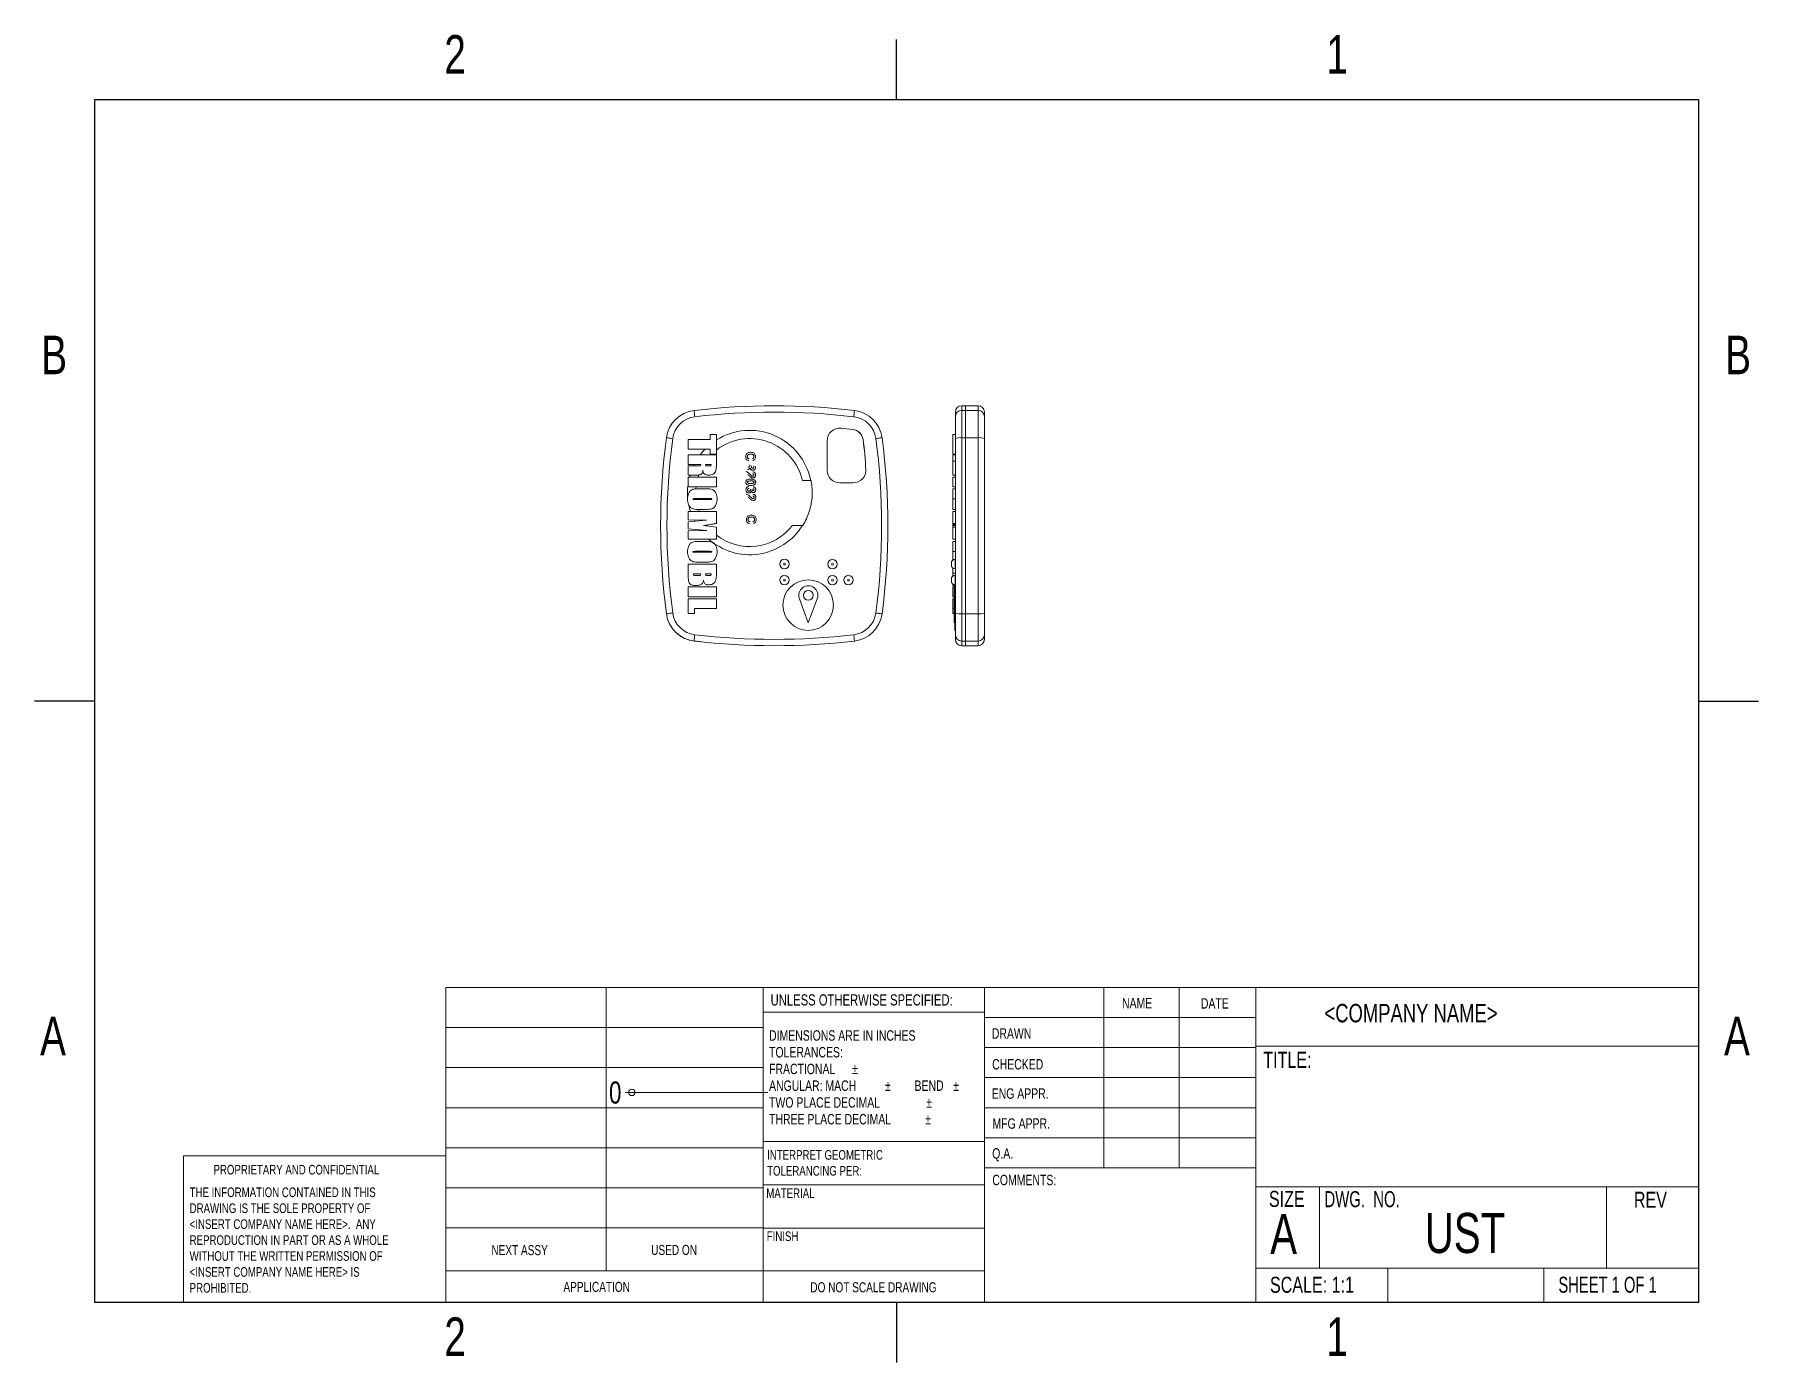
# Model space of a CAD drawing. Header units: millimetres. Extents: x 3 to 276, y 3 to 214.
import ezdxf

# ---------------------------------------------------------------- set-up
doc = ezdxf.new("R2010")
doc.units = ezdxf.units.MM
doc.styles.add('SLDTEXTSTYLE0', font='TXT', dxfattribs={"width": 0.75})
doc.styles.add('SLDTEXTSTYLE1', font='TXT', dxfattribs={"width": 0.694444})
doc.styles.add('SLDTEXTSTYLE2', font='TXT', dxfattribs={"width": 0.6875})
doc.dimstyles.new('SLDDIMSTYLE0', dxfattribs={"dimtxt": 3.5, "dimasz": 0.338667, "dimexe": 0, "dimexo": 0.0625, "dimgap": 0.875, "dimtad": 0, "dimtih": 1, "dimtoh": 1, "dimdec": 0, "dimrnd": 1e-09, "dimdsep": 46, "dimtxsty": 'SLDTEXTSTYLE0', "dimblk1": 'ORIGIN', "dimblk2": 'ORIGIN', "dimsah": 1, "dimcen": 0.09, "dimadec": 0, "dimazin": 2, "dimtfac": 1, "dimtdec": 0, "dimtofl": 0, "dimtmove": 0, "dimatfit": 3, "dimldrblk": 'ORIGIN', "dimfxl": 1, "dimfrac": 2, "dimtolj": 1, "dimtzin": 12, "dimarcsym": 0})

# ---------------------------------------------------------------- blocks, each defined once
blk = doc.blocks.new('SW_NOTE_0')
at = {"color": 0, "linetype": 'Continuous', "lineweight": 0, "char_height": 1.524, "attachment_point": 1, "style": 'SLDTEXTSTYLE0'}
for s, insert in [('INTERPRET GEOMETRIC', (0, 1.96)), ('TOLERANCING PER:', (0, -0.56))]:
    blk.add_mtext(s, dxfattribs=dict(at, insert=insert))
blk = doc.blocks.new('SW_NOTE_1')
at = {"color": 0, "linetype": 'Continuous', "lineweight": 0, "char_height": 1.651, "attachment_point": 1, "style": 'SLDTEXTSTYLE0'}
for s, insert in [('DIMENSIONS ARE IN INCHES', (0, 2.13)), ('TOLERANCES:', (0, -0.52)), ('FRACTIONAL', (0, -3.17)), ('%%p', (13.15, -3.17)), ('ANGULAR: MACH', (0, -5.82)), ('%%p', (18.37, -5.82)), ('BEND', (23.04, -5.82)), ('%%p', (29.16, -5.82)), ('TWO PLACE DECIMAL', (0, -8.48)), ('%%p', (24.88, -8.48)), ('THREE PLACE DECIMAL', (0, -11.13)), ('%%p', (24.73, -11.13))]:
    blk.add_mtext(s, dxfattribs=dict(at, insert=insert))
blk = doc.blocks.new('SW_NOTE_2')
at = {"color": 0, "linetype": 'Continuous', "lineweight": 0, "char_height": 1.524, "attachment_point": 1, "style": 'SLDTEXTSTYLE0'}
for s, insert in [('THE INFORMATION CONTAINED IN THIS', (0, 1.96)), ('DRAWING IS THE SOLE PROPERTY OF', (0, -0.56)), ('<INSERT COMPANY NAME HERE>.  ANY', (0, -3.08)), ('WITHOUT THE WRITTEN PERMISSION OF', (0, -8.13)), ('REPRODUCTION IN PART OR AS A WHOLE', (0, -5.61)), ('<INSERT COMPANY NAME HERE> IS', (0, -10.66)), ('PROHIBITED.', (0, -13.18))]:
    blk.add_mtext(s, dxfattribs=dict(at, insert=insert))
blk = doc.blocks.new('_ORIGIN')
at = {"color": 0, "linetype": 'ByBlock', "lineweight": -2}
blk.add_line((0, 0), (-1, 0), dxfattribs=at)
blk.add_circle((0, 0), 0.5, dxfattribs=at)
blk = doc.blocks.new('_D')
at = {"color": 7, "linetype": 'Continuous', "lineweight": 0}
blk.add_line((119.34, 45.96), (96.77, 45.96), dxfattribs=at)
at = {"color": 7, "linetype": 'Continuous', "lineweight": 0, "xscale": 1.016, "yscale": 1.016}
blk.add_blockref('_ORIGIN', (97.78, 45.96), dxfattribs=at)
at = {"color": 7, "linetype": 'Continuous', "lineweight": 0, "insert": (94.18, 47.69), "char_height": 3.5, "attachment_point": 1, "style": 'SLDTEXTSTYLE0'}
blk.add_mtext('0', dxfattribs=at)

msp = doc.modelspace()

# ---------------------------------------------------------------- linework, layer by layer
at = {"color": 7, "linetype": 'Continuous'}
for p, q in [((139.7, 203.2), (139.7, 212.72)), ((12.7, 203.2), (12.7, 12.7)), ((12.7, 203.2), (266.7, 203.2)), ((266.7, 203.2), (266.7, 12.7)), ((12.7, 107.95), (3.17, 107.95)), ((266.7, 107.95), (276.23, 107.95)), ((266.7, 12.7), (12.7, 12.7)), ((139.7, 12.7), (139.7, 3.17))]:
    msp.add_line(p, q, dxfattribs=at)
at = {"color": 7, "linetype": 'Continuous', "lineweight": 15}
for p, q in [((149.03, 152.97), (149.03, 153.71)), ((149.03, 149.52), (149.03, 152.97)), ((150.63, 154.71), (150.03, 154.71)), ((150.03, 153.96), (150.03, 149.66)), ((150.03, 153.96), (150.63, 153.96)), ((152.63, 154.71), (150.63, 154.71)), ((150.63, 154.71), (150.63, 153.96)), ((150.63, 153.96), (150.63, 149.66)), ((150.63, 153.96), (152.63, 153.96)), ((150.63, 149.66), (150.63, 153.96)), ((152.63, 149.66), (152.63, 153.96)), ((153.63, 153.71), (153.63, 152.97)), ((153.63, 152.97), (153.63, 149.53)), ((130.58, 151.18), (130.91, 151.17)), ((149.02, 150.82), (149.02, 142.88)), ((106.72, 149.39), (110.19, 149.39)), ((106.72, 147.84), (106.72, 149.39)), ((110.19, 147.84), (106.72, 147.84)), ((110.19, 149.39), (110.19, 150.17)), ((110.19, 150.17), (111.18, 150.17)), ((110.19, 147.06), (110.19, 147.84)), ((111.18, 150.17), (111.18, 147.06)), ((128.72, 144.5), (128.72, 149.18)), ((148.63, 150.17), (149.02, 150.17)), ((148.63, 150.17), (148.63, 150.17)), ((148.63, 150.17), (149.02, 150.17)), ((148.63, 150.17), (148.63, 147.06)), ((149.02, 147.7), (149.02, 149.52)), ((149.03, 121.89), (149.03, 149.52)), ((150.03, 149.66), (150.03, 121.76)), ((150.63, 149.66), (150.03, 149.66)), ((150.63, 149.66), (150.63, 121.76)), ((152.63, 149.66), (150.63, 149.66)), ((152.63, 121.76), (152.63, 149.66)), ((153.63, 149.53), (153.63, 121.89)), ((106.72, 146.96), (111.18, 146.96)), ((106.72, 145.4), (106.72, 146.96)), ((108.69, 145.4), (106.72, 145.4)), ((106.72, 145.19), (108.22, 145.19)), ((106.72, 143.74), (106.72, 145.19)), ((110.35, 145.4), (109.47, 145.4)), ((109.82, 145.19), (110.06, 145.19)), ((111.18, 147.06), (110.19, 147.06)), ((110.35, 146.96), (110.45, 147.06)), ((111.18, 146.96), (111.18, 145.93)), ((148.63, 147.06), (149.02, 147.06)), ((148.63, 146.96), (149.02, 146.96)), ((148.63, 146.96), (148.63, 146.96)), ((148.63, 146.96), (149.02, 146.96)), ((148.63, 146.96), (148.63, 145.93)), ((149.02, 146.96), (149.02, 147.06)), ((149.02, 143.43), (149.02, 145.16)), ((107.92, 143.74), (106.72, 143.74)), ((106.72, 141.87), (106.72, 143.43)), ((106.72, 143.43), (111.18, 143.43)), ((111.18, 143.43), (111.18, 141.87)), ((124.79, 142.86), (126.11, 142.88)), ((132.86, 142.5), (130.72, 142.5)), ((132.85, 142.5), (132.46, 142.5)), ((148.63, 143.74), (149.02, 143.74)), ((148.63, 143.43), (149.02, 143.43)), ((148.63, 143.43), (148.63, 143.43)), ((148.63, 143.43), (149.02, 143.43)), ((148.63, 143.43), (148.63, 141.87)), ((111.18, 141.87), (106.72, 141.87)), ((107.92, 141.55), (107.95, 141.87)), ((107.95, 140.01), (107.97, 139.85)), ((107.97, 139.85), (107.95, 140.01)), ((110.02, 140.01), (107.96, 140.01)), ((107.99, 139.85), (110.02, 139.85)), ((108.57, 141.56), (109.32, 141.56)), ((148.63, 141.87), (149.03, 141.87)), ((148.63, 141.56), (149.03, 141.56)), ((148.63, 141.56), (149.03, 141.56)), ((148.63, 139.96), (149.03, 139.96)), ((149.02, 137.99), (149.02, 141.87)), ((106.72, 136.64), (106.72, 137.99)), ((106.72, 137.99), (111.18, 137.99)), ((109.61, 136.62), (106.72, 136.64)), ((106.72, 136.32), (109.61, 136.62)), ((109.32, 138.3), (108.57, 138.3)), ((109.08, 136.63), (109.12, 136.57)), ((109.12, 136.57), (109.08, 136.63)), ((111.18, 137.99), (111.18, 136.09)), ((148.63, 138.3), (149.03, 138.3)), ((148.63, 137.99), (148.63, 136.09)), ((148.63, 137.99), (149.03, 137.99)), ((148.63, 137.99), (148.63, 137.99)), ((148.63, 137.99), (149.02, 137.99)), ((106.72, 135.24), (106.72, 136.32)), ((109.66, 134.94), (106.72, 135.24)), ((106.72, 134.92), (109.66, 134.94)), ((106.72, 133.58), (106.72, 134.92)), ((110.2, 135.9), (109.14, 135.76)), ((109.14, 135.76), (111.18, 135.48)), ((111.18, 135.48), (111.18, 133.58)), ((124.81, 135.76), (123.21, 135.74)), ((148.63, 136.09), (149.03, 136.09)), ((148.63, 135.9), (149.03, 135.9)), ((148.63, 135.9), (148.63, 135.76)), ((148.63, 135.76), (149.02, 135.76)), ((148.63, 135.76), (148.63, 135.48)), ((148.63, 135.48), (149.02, 135.48)), ((148.63, 135.48), (148.63, 133.58)), ((149.02, 135.68), (149.02, 135.82)), ((149.02, 135.76), (149.02, 131.12)), ((149.02, 132.42), (149.02, 134.24)), ((111.18, 133.58), (106.72, 133.58)), ((110.02, 131.66), (107.96, 131.66)), ((107.99, 131.5), (110.02, 131.5)), ((108.57, 133.21), (109.32, 133.21)), ((148.63, 133.58), (149.02, 133.58)), ((148.63, 133.21), (149.02, 133.21)), ((148.63, 131.61), (149.02, 131.61)), ((106.72, 127.99), (106.72, 129.64)), ((106.72, 129.64), (111.18, 129.64)), ((109.32, 129.95), (108.57, 129.95)), ((111.18, 129.64), (111.18, 128.21)), ((148.39, 129.77), (148.39, 129.8)), ((148.39, 129.47), (148.39, 129.77)), ((148.63, 129), (148.63, 128.21)), ((149.03, 130.4), (148.99, 130.4)), ((149.03, 130.37), (148.99, 130.37)), ((148.99, 128.87), (149.03, 128.87)), ((106.72, 126.01), (111.18, 126.01)), ((106.72, 124.45), (106.72, 126.01)), ((108.69, 128.08), (107.55, 128.08)), ((108.2, 126.26), (107.79, 126.26)), ((107.91, 127.82), (108.32, 127.82)), ((109.47, 128.08), (109.47, 128.06)), ((110.35, 128.08), (109.47, 128.08)), ((111.18, 126.01), (111.18, 124.45)), ((148.39, 127.33), (148.39, 127.26)), ((148.39, 126.96), (148.39, 127.26)), ((148.39, 126.95), (148.39, 126.96)), ((148.63, 128.21), (149.03, 128.21)), ((148.63, 126.37), (148.85, 126.37)), ((148.63, 126.26), (148.93, 126.26)), ((148.63, 126.01), (148.83, 126.01)), ((148.63, 126.01), (148.63, 126.01)), ((148.63, 126.01), (148.83, 126.01)), ((148.63, 126.01), (148.63, 124.45)), ((148.93, 126.19), (148.83, 126.19)), ((148.83, 124.16), (148.83, 126.19)), ((148.93, 119.14), (148.93, 126.37)), ((149.03, 127.86), (148.99, 127.86)), ((148.99, 126.36), (149.03, 126.36)), ((148.99, 126.35), (149.03, 126.35)), ((106.71, 121.81), (106.72, 124.14)), ((111.18, 124.45), (106.72, 124.45)), ((106.72, 124.14), (111.18, 124.14)), ((111.18, 124.14), (111.18, 122.58)), ((125.72, 120.35), (124.33, 124.16)), ((125.72, 120.35), (127.15, 124.16)), ((127.21, 124.98), (127.21, 125)), ((148.63, 124.45), (148.83, 124.45)), ((148.63, 124.14), (148.83, 124.14)), ((148.63, 124.14), (148.63, 124.14)), ((148.63, 124.14), (148.83, 124.14)), ((148.63, 124.14), (148.63, 122.58)), ((148.83, 124.16), (148.93, 124.16)), ((148.83, 120.35), (148.83, 124.16)), ((107.7, 121.81), (106.71, 121.81)), ((111.18, 122.58), (107.7, 122.58)), ((107.7, 122.58), (107.7, 121.81)), ((148.63, 122.58), (148.83, 122.58)), ((148.63, 122.58), (148.63, 121.81)), ((148.63, 121.81), (148.83, 121.81)), ((148.83, 120.35), (148.93, 120.35)), ((149.03, 118.44), (149.03, 121.89)), ((150.03, 121.76), (150.63, 121.76)), ((150.03, 121.76), (150.03, 117.45)), ((150.63, 121.76), (152.63, 121.76)), ((150.63, 117.45), (150.63, 121.76)), ((152.63, 117.45), (152.63, 121.76)), ((153.63, 121.89), (153.63, 118.44)), ((148.93, 119.14), (149.03, 119.14)), ((149.03, 117.71), (149.03, 118.44)), ((150.63, 117.45), (150.03, 117.45)), ((152.63, 117.45), (150.63, 117.45)), ((150.63, 116.71), (150.63, 117.45)), ((153.63, 118.44), (153.63, 117.71)), ((150.03, 116.71), (150.63, 116.71)), ((150.63, 116.71), (152.63, 116.71))]:
    msp.add_line(p, q, dxfattribs=at)
at = {"color": 8, "linetype": 'Continuous', "lineweight": 15}
for p, q in [((150.03, 154.71), (150.03, 153.96)), ((152.63, 153.96), (152.63, 154.71)), ((107.55, 145.19), (107.65, 145.4)), ((148.63, 145.93), (149.02, 145.93)), ((106.91, 143.43), (107, 143.74)), ((107.71, 136.42), (107.6, 136.63)), ((108.66, 134.94), (108.57, 135.05)), ((148.63, 133.21), (149.02, 133.21)), ((148.99, 130.4), (148.99, 130.37)), ((148.99, 130.37), (148.99, 128.87)), ((148.99, 127.86), (148.99, 126.36)), ((148.99, 126.36), (148.99, 126.35)), ((150.03, 117.45), (150.03, 116.71)), ((152.63, 116.71), (152.63, 117.45))]:
    msp.add_line(p, q, dxfattribs=at)
at = {"color": 7, "linetype": 'Continuous', "lineweight": 0}
for p, q in [((68.35, 12.7), (68.35, 62.59)), ((68.35, 62.59), (266.7, 62.59)), ((93.7, 62.59), (93.7, 17.69)), ((118.57, 12.7), (118.57, 62.59)), ((153.66, 62.59), (153.66, 12.7)), ((172.56, 62.59), (172.56, 34.02)), ((184.46, 62.59), (184.46, 34.02)), ((196.63, 62.59), (196.63, 12.7)), ((266.7, 62.59), (266.7, 12.7)), ((153.66, 58.67), (118.57, 58.67)), ((153.66, 57.83), (196.63, 57.83)), ((68.35, 56.24), (118.57, 56.24)), ((153.66, 53.07), (196.63, 53.07)), ((196.63, 53.27), (266.7, 53.27)), ((68.35, 49.89), (118.57, 49.89)), ((153.66, 48.31), (196.63, 48.31)), ((68.35, 43.54), (118.57, 43.54)), ((196.63, 43.54), (153.66, 43.54)), ((196.63, 38.78), (153.66, 38.78)), ((68.35, 35.92), (26.77, 35.92)), ((26.77, 12.7), (26.77, 35.92)), ((68.35, 37.19), (118.57, 37.19)), ((118.57, 38.19), (153.66, 38.19)), ((196.63, 34.02), (153.66, 34.02)), ((68.35, 30.84), (118.57, 30.84)), ((118.57, 31.34), (153.66, 31.34)), ((196.63, 30.98), (266.7, 30.98)), ((206.68, 30.98), (206.68, 18.11)), ((252.17, 30.98), (252.17, 18.11)), ((68.35, 24.49), (118.57, 24.49)), ((118.57, 24.48), (153.66, 24.48)), ((68.35, 17.69), (153.66, 17.69)), ((196.63, 18.11), (266.7, 18.11)), ((217.54, 18.11), (217.54, 12.7)), ((242.22, 18.11), (242.22, 12.7)), ((266.7, 12.7), (26.77, 12.7))]:
    msp.add_line(p, q, dxfattribs=at)
at = {"color": 7, "linetype": 'Continuous', "lineweight": 15, "flags": 128}
for points in [[(107.64, 153.97), (107.64, 153.95), (107.65, 153.89), (107.66, 153.8), (107.67, 153.67), (107.69, 153.52), (107.71, 153.35), (107.73, 153.17), (107.76, 152.97)], [(133.04, 153.96), (133.04, 153.94), (133.04, 153.89), (133.02, 153.8), (133.01, 153.67), (132.99, 153.52), (132.97, 153.35), (132.95, 153.16), (132.93, 152.97)], [(149.03, 150.87), (149.02, 150.85), (149.02, 150.82)], [(104.26, 149.53), (104.06, 149.55), (103.88, 149.58), (103.71, 149.6), (103.56, 149.62), (103.43, 149.64), (103.34, 149.65), (103.28, 149.66), (103.27, 149.66)], [(137.42, 149.66), (137.4, 149.65), (137.34, 149.65), (137.25, 149.63), (137.13, 149.62), (136.98, 149.6), (136.8, 149.58), (136.62, 149.55), (136.42, 149.52)], [(108.26, 143.43), (108.27, 143.47), (108.37, 143.75)], [(108.33, 138.29), (108.39, 138.13), (108.44, 137.99)], [(108.44, 137.99), (108.39, 138.13), (108.33, 138.29)], [(109.62, 135.82), (109.68, 135.75), (109.73, 135.68)], [(109.73, 135.68), (109.68, 135.75), (109.62, 135.82)], [(123.21, 135.74), (123.21, 135.74)], [(149.02, 131.12), (149.02, 131.09), (149.03, 131.06)], [(104.25, 121.89), (104.06, 121.87), (103.87, 121.84), (103.7, 121.82), (103.55, 121.8), (103.43, 121.78), (103.34, 121.77), (103.28, 121.76), (103.26, 121.76)], [(137.41, 121.76), (137.39, 121.76), (137.34, 121.77), (137.25, 121.78), (137.12, 121.8), (136.97, 121.82), (136.8, 121.84), (136.62, 121.86), (136.42, 121.89)], [(107.75, 118.45), (107.73, 118.25), (107.71, 118.07), (107.69, 117.9), (107.67, 117.75), (107.65, 117.62), (107.64, 117.53), (107.64, 117.47), (107.63, 117.45)], [(132.92, 118.44), (132.95, 118.25), (132.97, 118.06), (132.99, 117.89), (133.01, 117.74), (133.02, 117.62), (133.03, 117.53), (133.04, 117.47), (133.04, 117.45)]]:
    msp.add_lwpolyline(points, dxfattribs=at)
at = {"color": 7, "linetype": 'Continuous', "lineweight": 15}
for centre, radius in [((121.96, 129.65), 0.75), ((121.96, 129.65), 0.15), ((129.56, 129.62), 0.75), ((129.56, 129.62), 0.15), ((121.96, 127.11), 0.75), ((125.72, 123.14), 4), ((121.96, 127.11), 0.15), ((129.55, 127.1), 0.75), ((129.55, 127.1), 0.15), ((132.09, 127.11), 0.75), ((132.09, 127.11), 0.15), ((125.74, 124.69), 0.763)]:
    msp.add_circle(centre, radius, dxfattribs=at)
for centre, radius, start, end in [((108.22, 149), 5, 96.7016, 172.4072), ((108.22, 149), 4, 96.7016, 172.4072), ((120.33, 45.96), 108.75, 83.2857, 96.7016), ((120.33, 45.96), 107.75, 83.2857, 96.7016), ((132.46, 149), 4, 7.58, 83.2857), ((132.46, 149), 5, 7.58, 83.2857), ((150.03, 153.71), 1, 90, 180), ((150.02, 152.97), 0.997, 89.8034, 179.8023), ((152.63, 153.71), 1, 0, 90), ((152.63, 152.97), 0.997, 0.1976, 90.1961), ((130.72, 149.18), 2, 84.3612, 179.9936), ((123.4, 74.95), 76.59, 82.9646, 84.3675), ((123.39, 74.95), 76.59, 82.9582, 84.3612), ((132.55, 149.09), 1.89, 9.2953, 83.092), ((132.45, 148.99), 2, 11.6416, 80.7445), ((208, 135.7), 105.66, 172.4072, 187.58), ((208, 135.7), 104.66, 172.4072, 187.58), ((116.45, 140.97), 8.55, 12.7918, 128.0455), ((60.61, 140.24), 74.37, 3.3778, 7.0729), ((60.61, 140.24), 74.37, 3.3714, 7.0665), ((32.68, 135.72), 104.66, 352.4072, 7.58), ((32.68, 135.72), 105.66, 352.4072, 7.58), ((32.68, 135.71), 105.66, 352.4136, 7.5864), ((149.78, 147.66), 2.01, 82.9774, 112.0517), ((152.87, 147.66), 2.01, 67.931, 97.0275), ((130.72, 144.5), 2, 179.9936, 269.9936), ((132.85, 144.5), 2, 270, 3.3778), ((132.86, 144.5), 2, 269.993, 3.3825), ((116.45, 140.97), 8.55, 231.9417, 322.3062), ((116.45, 140.97), 8.55, 231.9417, 322.3062), ((148.99, 129.8), 0.6, 90, 180), ((148.99, 129.77), 0.6, 90, 180), ((148.99, 129.47), 0.6, 180, 270), ((125.74, 124.69), 1.51, 339.4345, 200.3251), ((148.99, 127.26), 0.6, 90, 180), ((148.99, 126.96), 0.6, 180, 270), ((148.99, 126.95), 0.6, 180, 270), ((108.22, 122.42), 5, 187.58, 263.2857), ((108.22, 122.42), 4, 187.58, 263.2857), ((132.46, 122.42), 4, 276.7016, 352.4072), ((132.46, 122.42), 5, 276.7016, 352.4072), ((132.46, 122.42), 5, 276.7079, 352.4136), ((149.78, 123.75), 2.01, 247.9134, 277.0326), ((152.87, 123.75), 2.01, 262.9725, 292.0689), ((108.22, 122.42), 5, 227.6144, 263.2921), ((120.35, 225.46), 108.75, 263.2857, 276.7016), ((120.34, 225.46), 108.75, 263.2921, 276.7079), ((120.35, 225.46), 107.75, 263.2857, 276.7016), ((150.02, 118.45), 0.997, 180.1969, 270.1959), ((150.03, 117.71), 1, 180, 270), ((152.63, 118.45), 0.997, 269.8039, 359.8024), ((152.63, 117.71), 1, 270, 0)]:
    msp.add_arc(centre, radius, start, end, dxfattribs=at)
at = {"color": 8, "linetype": 'Continuous', "lineweight": 15}
for start, end in [(11.1674, 122.3393), (135.7851, 142.5549), (171.1196, 183.8608), (191.6407, 197.6194), (228.6303, 328.0651)]:
    msp.add_arc((116.45, 140.97), 9.85, start, end, dxfattribs=at)
at = {"color": 7, "linetype": 'Continuous', "lineweight": 15}
for points, knots in [([(108.22, 145.19), (108.32, 145.19), (108.44, 145.19), (108.59, 145.22), (108.65, 145.26), (108.69, 145.33), (108.69, 145.38), (108.69, 145.4)], [0, 0, 0, 0, 0.500983, 0.62619, 0.75011, 0.874948, 1, 1, 1, 1]), ([(109.47, 145.4), (109.47, 145.36), (109.48, 145.3), (109.52, 145.23), (109.64, 145.19), (109.74, 145.19), (109.82, 145.19)], [0, 0, 0, 0, 0.25028, 0.374828, 0.499786, 1, 1, 1, 1]), ([(111.18, 145.93), (111.18, 145.77), (111.18, 145.44), (111.16, 144.95), (111.12, 144.5), (110.95, 144.12), (110.67, 143.87), (110.31, 143.75), (110.06, 143.74), (109.94, 143.74)], [0, 0, 0, 0, 0.16707, 0.334136, 0.500971, 0.625593, 0.750067, 0.874844, 1, 1, 1, 1]), ([(110.06, 145.19), (110.09, 145.19), (110.16, 145.2), (110.25, 145.21), (110.3, 145.26), (110.34, 145.31), (110.35, 145.37), (110.35, 145.4)], [0, 0, 0, 0, 0.250655, 0.500741, 0.625845, 0.751182, 1, 1, 1, 1]), ([(115.81, 146.64), (115.82, 146.7), (115.82, 146.84), (115.91, 147.03), (116.05, 147.19), (116.28, 147.32), (116.46, 147.34), (116.57, 147.35)], [0, 0, 0, 0, 0.172248, 0.345709, 0.531254, 0.721305, 1, 1, 1, 1]), ([(116.29, 146), (116.23, 146.02), (116.1, 146.07), (115.94, 146.19), (115.83, 146.39), (115.82, 146.55), (115.81, 146.64)], [0, 0, 0, 0, 0.23288, 0.468136, 0.689531, 1, 1, 1, 1]), ([(116.6, 147.05), (116.53, 147.05), (116.41, 147.04), (116.26, 147), (116.16, 146.91), (116.09, 146.81), (116.07, 146.72), (116.07, 146.67), (116.07, 146.65)], [0, 0, 0, 0, 0.266764, 0.473707, 0.62821, 0.78237, 0.941188, 1, 1, 1, 1]), ([(116.07, 146.65), (116.07, 146.6), (116.08, 146.52), (116.15, 146.42), (116.25, 146.34), (116.34, 146.31), (116.39, 146.3)], [0, 0, 0, 0, 0.269576, 0.474738, 0.679939, 1, 1, 1, 1]), ([(116.52, 144.89), (116.48, 144.83), (116.41, 144.74), (116.27, 144.64), (116.18, 144.59), (116.14, 144.57)], [0, 0, 0, 0, 0.398887, 0.697858, 1, 1, 1, 1]), ([(116.18, 144.95), (116.24, 144.98), (116.32, 145.05), (116.42, 145.13), (116.47, 145.22), (116.48, 145.3), (116.48, 145.36), (116.48, 145.38)], [0, 0, 0, 0, 0.35454, 0.550691, 0.689465, 0.874204, 1, 1, 1, 1]), ([(116.95, 144.51), (116.9, 144.51), (116.8, 144.52), (116.67, 144.58), (116.58, 144.69), (116.54, 144.8), (116.53, 144.87), (116.52, 144.89)], [0, 0, 0, 0, 0.254857, 0.456897, 0.65943, 0.911956, 1, 1, 1, 1]), ([(116.57, 147.35), (116.64, 147.35), (116.8, 147.34), (117.03, 147.27), (117.22, 147.11), (117.33, 146.92), (117.37, 146.76), (117.37, 146.67), (117.37, 146.64)], [0, 0, 0, 0, 0.166708, 0.402292, 0.584839, 0.767506, 0.94349, 1, 1, 1, 1]), ([(117.12, 146.66), (117.11, 146.71), (117.1, 146.8), (117.04, 146.91), (116.95, 146.99), (116.8, 147.05), (116.68, 147.05), (116.6, 147.05)], [0, 0, 0, 0, 0.192808, 0.35535, 0.51775, 0.679668, 1, 1, 1, 1]), ([(116.93, 144.8), (116.91, 144.8), (116.87, 144.81), (116.81, 144.84), (116.78, 144.88), (116.74, 144.98), (116.74, 145.09), (116.74, 145.19), (116.74, 145.21)], [0, 0, 0, 0, 0.140426, 0.244503, 0.348542, 0.453459, 0.854986, 1, 1, 1, 1]), ([(116.86, 146.32), (116.9, 146.34), (116.98, 146.36), (117.06, 146.44), (117.1, 146.54), (117.12, 146.61), (117.12, 146.65), (117.12, 146.66)], [0, 0, 0, 0, 0.2742835, 0.4997706, 0.7245952, 0.9602337, 1, 1, 1, 1]), ([(117.21, 146.19), (117.19, 146.17), (117.15, 146.13), (117.05, 146.07), (116.98, 146.04), (116.93, 146.03)], [0, 0, 0, 0, 0.265119, 0.530285, 1, 1, 1, 1]), ([(117.11, 144.97), (117.1, 144.94), (117.09, 144.9), (117.06, 144.84), (117.01, 144.81), (116.97, 144.8), (116.94, 144.8), (116.93, 144.8)], [0, 0, 0, 0, 0.311103, 0.513838, 0.717277, 0.906492, 1, 1, 1, 1]), ([(117.37, 145.11), (117.37, 145.04), (117.37, 144.91), (117.34, 144.73), (117.25, 144.61), (117.14, 144.54), (117.04, 144.51), (116.97, 144.51), (116.95, 144.51)], [0, 0, 0, 0, 0.237803, 0.478066, 0.619929, 0.761171, 0.927678, 1, 1, 1, 1]), ([(117.11, 145.2), (117.11, 145.17), (117.11, 145.12), (117.11, 145.04), (117.11, 144.99), (117.11, 144.97)], [0, 0, 0, 0, 0.424398, 0.712056, 1, 1, 1, 1]), ([(117.37, 146.64), (117.37, 146.58), (117.36, 146.44), (117.29, 146.28), (117.23, 146.21), (117.21, 146.19)], [0, 0, 0, 0, 0.405452, 0.814838, 1, 1, 1, 1]), ([(148.63, 145.93), (148.63, 145.77), (148.63, 145.44), (148.63, 144.95), (148.63, 144.5), (148.63, 144.12), (148.63, 143.87), (148.63, 143.75), (148.63, 143.74), (148.63, 143.74)], [0, 0, 0, 0, 0.16707, 0.334136, 0.500971, 0.625593, 0.750067, 0.874844, 1, 1, 1, 1]), ([(109.03, 144.5), (109.02, 144.42), (109, 144.25), (108.92, 144.03), (108.77, 143.89), (108.6, 143.77), (108.38, 143.75), (108.15, 143.74), (108, 143.74), (107.92, 143.74)], [0, 0, 0, 0, 0.156998, 0.313359, 0.436498, 0.559572, 0.706003, 0.852992, 1, 1, 1, 1]), ([(109.94, 143.74), (109.85, 143.74), (109.68, 143.75), (109.43, 143.79), (109.18, 143.92), (109.05, 144.2), (109.03, 144.4), (109.03, 144.5)], [0, 0, 0, 0, 0.1874809, 0.3747526, 0.5606193, 0.7794546, 1, 1, 1, 1]), ([(115.84, 144.28), (115.91, 144.27), (116.06, 144.24), (116.28, 144.08), (116.42, 143.95), (116.5, 143.87)], [0, 0, 0, 0, 0.253913, 0.58509, 1, 1, 1, 1]), ([(115.84, 142.59), (115.84, 142.66), (115.86, 142.78), (115.96, 142.92), (116.1, 143.03), (116.33, 143.09), (116.51, 143.1), (116.62, 143.1)], [0, 0, 0, 0, 0.192988, 0.337803, 0.482247, 0.71028, 1, 1, 1, 1]), ([(116, 142.24), (115.96, 142.28), (115.88, 142.35), (115.84, 142.48), (115.84, 142.56), (115.84, 142.59)], [0, 0, 0, 0, 0.405386, 0.812599, 1, 1, 1, 1]), ([(116.62, 142.09), (116.56, 142.09), (116.42, 142.1), (116.2, 142.13), (116.07, 142.2), (116, 142.24)], [0, 0, 0, 0, 0.307357, 0.643015, 1, 1, 1, 1]), ([(116.09, 142.59), (116.1, 142.62), (116.1, 142.66), (116.14, 142.71), (116.19, 142.75), (116.3, 142.79), (116.45, 142.8), (116.56, 142.8), (116.62, 142.8)], [0, 0, 0, 0, 0.124142, 0.203081, 0.2821, 0.467335, 0.731915, 1, 1, 1, 1]), ([(116.25, 142.42), (116.22, 142.43), (116.17, 142.45), (116.12, 142.5), (116.1, 142.54), (116.1, 142.58), (116.09, 142.59)], [0, 0, 0, 0, 0.403571, 0.614278, 0.823813, 1, 1, 1, 1]), ([(116.58, 143.43), (116.53, 143.47), (116.43, 143.56), (116.3, 143.72), (116.19, 143.8), (116.14, 143.85)], [0, 0, 0, 0, 0.329043, 0.663478, 1, 1, 1, 1]), ([(116.62, 142.39), (116.59, 142.39), (116.52, 142.39), (116.4, 142.39), (116.31, 142.41), (116.25, 142.42)], [0, 0, 0, 0, 0.267493, 0.535027, 1, 1, 1, 1]), ([(116.5, 143.87), (116.52, 143.84), (116.57, 143.8), (116.65, 143.72), (116.71, 143.66), (116.75, 143.63)], [0, 0, 0, 0, 0.291481, 0.582994, 1, 1, 1, 1]), ([(116.97, 143.28), (116.9, 143.29), (116.8, 143.3), (116.67, 143.36), (116.61, 143.41), (116.58, 143.43)], [0, 0, 0, 0, 0.481388, 0.737981, 1, 1, 1, 1]), ([(116.62, 143.1), (116.68, 143.1), (116.81, 143.1), (117.01, 143.07), (117.15, 143.02), (117.22, 142.97), (117.24, 142.95)], [0, 0, 0, 0, 0.307804, 0.608009, 0.909868, 1, 1, 1, 1]), ([(116.62, 142.8), (116.65, 142.8), (116.72, 142.8), (116.84, 142.8), (116.93, 142.79), (116.99, 142.77)], [0, 0, 0, 0, 0.266621, 0.533278, 1, 1, 1, 1]), ([(117.14, 142.6), (117.14, 142.58), (117.14, 142.54), (117.11, 142.49), (117.05, 142.45), (116.95, 142.41), (116.79, 142.39), (116.68, 142.39), (116.62, 142.39)], [0, 0, 0, 0, 0.114649, 0.192682, 0.270882, 0.443275, 0.719274, 1, 1, 1, 1]), ([(117.24, 142.25), (117.19, 142.22), (117.05, 142.13), (116.83, 142.1), (116.68, 142.09), (116.62, 142.09)], [0, 0, 0, 0, 0.2761956, 0.7582588, 1, 1, 1, 1]), ([(116.75, 143.63), (116.76, 143.63), (116.79, 143.61), (116.85, 143.58), (116.9, 143.58), (116.93, 143.58)], [0, 0, 0, 0, 0.263651, 0.52798, 1, 1, 1, 1]), ([(117.13, 143.76), (117.13, 143.79), (117.12, 143.83), (117.09, 143.88), (117.05, 143.92), (116.97, 143.95), (116.92, 143.95), (116.89, 143.95)], [0, 0, 0, 0, 0.204043, 0.361548, 0.519121, 0.738408, 1, 1, 1, 1]), ([(116.92, 144.25), (116.98, 144.24), (117.09, 144.22), (117.23, 144.15), (117.32, 144.04), (117.38, 143.91), (117.38, 143.81), (117.39, 143.76)], [0, 0, 0, 0, 0.265338, 0.440627, 0.616743, 0.795553, 1, 1, 1, 1]), ([(116.93, 143.58), (116.96, 143.58), (117.02, 143.58), (117.08, 143.62), (117.11, 143.67), (117.13, 143.71), (117.13, 143.75), (117.13, 143.76)], [0, 0, 0, 0, 0.32723, 0.503031, 0.67927, 0.85058, 1, 1, 1, 1]), ([(117.39, 143.76), (117.38, 143.69), (117.38, 143.58), (117.3, 143.43), (117.19, 143.34), (117.08, 143.29), (117, 143.28), (116.97, 143.28)], [0, 0, 0, 0, 0.285319, 0.482786, 0.680239, 0.882064, 1, 1, 1, 1]), ([(116.99, 142.77), (117.02, 142.76), (117.07, 142.75), (117.12, 142.7), (117.14, 142.65), (117.14, 142.62), (117.14, 142.6)], [0, 0, 0, 0, 0.403521, 0.614924, 0.825489, 1, 1, 1, 1]), ([(117.24, 142.95), (117.28, 142.92), (117.35, 142.84), (117.39, 142.71), (117.4, 142.63), (117.4, 142.61)], [0, 0, 0, 0, 0.4041906, 0.8105447, 1, 1, 1, 1]), ([(117.4, 142.61), (117.4, 142.57), (117.39, 142.49), (117.35, 142.36), (117.28, 142.29), (117.24, 142.25)], [0, 0, 0, 0, 0.251098, 0.623977, 1, 1, 1, 1]), ([(124.87, 135.76), (125.07, 136.11), (125.47, 136.81), (125.89, 137.91), (126.18, 139.02), (126.34, 140.12), (126.37, 141.29), (126.29, 142.2), (126.2, 142.74), (126.17, 142.86), (126.17, 142.88)], [0, 0, 0, 0, 0.162777, 0.325554, 0.47581, 0.626545, 0.776801, 0.950101, 0.993341, 1, 1, 1, 1]), ([(126.17, 142.88), (126.16, 142.88), (126.14, 142.88), (126.12, 142.88), (126.11, 142.88)], [0, 0, 0, 0, 0.583851, 1, 1, 1, 1]), ([(106.61, 139.96), (106.62, 140.1), (106.63, 140.38), (106.73, 140.78), (106.94, 141.16), (107.24, 141.42), (107.59, 141.54), (107.92, 141.55), (108.24, 141.56), (108.46, 141.56), (108.57, 141.56)], [0, 0, 0, 0, 0.140167, 0.280249, 0.420019, 0.559628, 0.66939, 0.779571, 0.889784, 1, 1, 1, 1]), ([(108.57, 138.3), (108.43, 138.3), (108.15, 138.3), (107.73, 138.31), (107.3, 138.41), (106.96, 138.69), (106.75, 139.08), (106.63, 139.51), (106.62, 139.81), (106.61, 139.96)], [0, 0, 0, 0, 0.140355, 0.28069, 0.420079, 0.559764, 0.70627, 0.853078, 1, 1, 1, 1]), ([(107.96, 140.01), (107.87, 140.01), (107.74, 140.01), (107.59, 140), (107.5, 139.99), (107.46, 139.97), (107.44, 139.96)], [0, 0, 0, 0, 0.501327, 0.75198, 0.877293, 1, 1, 1, 1]), ([(107.44, 139.96), (107.44, 139.95), (107.45, 139.92), (107.49, 139.89), (107.57, 139.86), (107.74, 139.86), (107.89, 139.85), (107.99, 139.85)], [0, 0, 0, 0, 0.062209, 0.12467, 0.249234, 0.499435, 1, 1, 1, 1]), ([(109.32, 141.56), (109.46, 141.56), (109.74, 141.56), (110.16, 141.55), (110.58, 141.47), (110.92, 141.2), (111.15, 140.82), (111.26, 140.39), (111.28, 140.1), (111.28, 139.96)], [0, 0, 0, 0, 0.140358, 0.280702, 0.420195, 0.559864, 0.706315, 0.853082, 1, 1, 1, 1]), ([(111.28, 139.96), (111.28, 139.81), (111.27, 139.53), (111.16, 139.12), (110.96, 138.74), (110.67, 138.46), (110.32, 138.33), (109.99, 138.31), (109.66, 138.3), (109.43, 138.3), (109.32, 138.3)], [0, 0, 0, 0, 0.1401711, 0.2802596, 0.4201087, 0.5597173, 0.6694235, 0.7795857, 0.8897907, 1, 1, 1, 1]), ([(110.45, 139.95), (110.43, 139.97), (110.38, 140), (110.3, 140), (110.18, 140.01), (110.09, 140.01), (110.02, 140.01)], [0, 0, 0, 0, 0.18484, 0.3719366, 0.5590284, 1, 1, 1, 1]), ([(110.02, 139.85), (110.1, 139.85), (110.22, 139.86), (110.36, 139.86), (110.42, 139.89), (110.45, 139.92), (110.45, 139.94), (110.45, 139.95)], [0, 0, 0, 0, 0.5006261, 0.7506841, 0.8750336, 0.9375749, 1, 1, 1, 1]), ([(115.85, 141.41), (115.86, 141.48), (115.87, 141.6), (115.96, 141.75), (116.08, 141.85), (116.2, 141.9), (116.28, 141.91), (116.3, 141.91)], [0, 0, 0, 0, 0.272195, 0.478954, 0.684994, 0.907151, 1, 1, 1, 1]), ([(116.34, 140.9), (116.28, 140.91), (116.15, 140.92), (116, 141.03), (115.9, 141.17), (115.86, 141.3), (115.85, 141.38), (115.85, 141.41)], [0, 0, 0, 0, 0.240541, 0.482638, 0.687482, 0.903667, 1, 1, 1, 1]), ([(115.88, 140.72), (115.95, 140.71), (116.1, 140.68), (116.32, 140.53), (116.46, 140.39), (116.54, 140.31)], [0, 0, 0, 0, 0.253912, 0.585089, 1, 1, 1, 1]), ([(116.34, 141.62), (116.3, 141.61), (116.24, 141.6), (116.16, 141.55), (116.12, 141.49), (116.11, 141.44), (116.11, 141.41), (116.11, 141.4)], [0, 0, 0, 0, 0.352139, 0.558618, 0.765814, 0.957458, 1, 1, 1, 1]), ([(116.11, 141.4), (116.11, 141.38), (116.12, 141.33), (116.16, 141.27), (116.21, 141.23), (116.28, 141.2), (116.33, 141.2), (116.35, 141.2)], [0, 0, 0, 0, 0.211222, 0.400776, 0.585796, 0.798137, 1, 1, 1, 1]), ([(116.62, 139.87), (116.57, 139.92), (116.47, 140.01), (116.34, 140.16), (116.23, 140.25), (116.18, 140.29)], [0, 0, 0, 0, 0.329043, 0.663479, 1, 1, 1, 1]), ([(116.7, 141.19), (116.68, 141.14), (116.66, 141.06), (116.57, 140.98), (116.47, 140.92), (116.39, 140.91), (116.34, 140.9), (116.34, 140.9)], [0, 0, 0, 0, 0.276348, 0.502961, 0.729153, 0.963847, 1, 1, 1, 1]), ([(116.35, 141.2), (116.39, 141.2), (116.45, 141.21), (116.52, 141.25), (116.56, 141.29), (116.58, 141.34), (116.58, 141.37), (116.58, 141.38)], [0, 0, 0, 0, 0.310198, 0.520914, 0.732482, 0.883687, 1, 1, 1, 1]), ([(116.54, 140.31), (116.56, 140.29), (116.61, 140.24), (116.69, 140.16), (116.75, 140.11), (116.79, 140.08)], [0, 0, 0, 0, 0.291481, 0.582994, 1, 1, 1, 1]), ([(116.58, 141.38), (116.58, 141.4), (116.58, 141.43), (116.57, 141.47), (116.56, 141.49), (116.56, 141.5)], [0, 0, 0, 0, 0.417635, 0.708181, 1, 1, 1, 1]), ([(117.01, 139.73), (116.94, 139.73), (116.84, 139.74), (116.71, 139.81), (116.65, 139.85), (116.62, 139.87)], [0, 0, 0, 0, 0.481387, 0.737979, 1, 1, 1, 1]), ([(117.02, 140.97), (116.98, 140.97), (116.9, 140.98), (116.78, 141.06), (116.73, 141.14), (116.7, 141.19)], [0, 0, 0, 0, 0.301502, 0.596537, 1, 1, 1, 1]), ([(116.79, 140.08), (116.8, 140.07), (116.83, 140.05), (116.89, 140.03), (116.94, 140.02), (116.97, 140.02)], [0, 0, 0, 0, 0.263651, 0.52798, 1, 1, 1, 1]), ([(116.8, 141.47), (116.8, 141.44), (116.8, 141.39), (116.84, 141.33), (116.88, 141.29), (116.94, 141.27), (116.97, 141.27), (116.99, 141.27)], [0, 0, 0, 0, 0.314812, 0.482791, 0.650833, 0.822107, 1, 1, 1, 1]), ([(117.17, 140.21), (117.17, 140.23), (117.16, 140.27), (117.13, 140.32), (117.08, 140.37), (117.01, 140.39), (116.96, 140.39), (116.93, 140.4)], [0, 0, 0, 0, 0.2040441, 0.3615478, 0.5191212, 0.7384053, 1, 1, 1, 1]), ([(116.95, 140.69), (117.02, 140.68), (117.13, 140.67), (117.27, 140.59), (117.36, 140.48), (117.41, 140.35), (117.42, 140.26), (117.43, 140.2)], [0, 0, 0, 0, 0.2653375, 0.4406272, 0.6167421, 0.7955526, 1, 1, 1, 1]), ([(117.16, 141.42), (117.15, 141.43), (117.15, 141.47), (117.12, 141.52), (117.06, 141.56), (117.01, 141.58), (116.97, 141.58), (116.96, 141.58)], [0, 0, 0, 0, 0.175785, 0.380908, 0.597163, 0.869322, 1, 1, 1, 1]), ([(116.97, 140.02), (117, 140.02), (117.05, 140.03), (117.12, 140.07), (117.15, 140.11), (117.17, 140.16), (117.17, 140.19), (117.17, 140.21)], [0, 0, 0, 0, 0.32723, 0.503033, 0.679271, 0.850579, 1, 1, 1, 1]), ([(116.99, 141.27), (117.02, 141.27), (117.07, 141.27), (117.12, 141.31), (117.14, 141.35), (117.15, 141.38), (117.15, 141.41), (117.16, 141.42)], [0, 0, 0, 0, 0.345273, 0.532107, 0.71898, 0.90006, 1, 1, 1, 1]), ([(117, 141.88), (117.06, 141.86), (117.17, 141.84), (117.3, 141.75), (117.37, 141.64), (117.41, 141.52), (117.41, 141.45), (117.41, 141.42)], [0, 0, 0, 0, 0.295593, 0.484947, 0.674422, 0.87434, 1, 1, 1, 1]), ([(117.43, 140.2), (117.42, 140.14), (117.42, 140.02), (117.34, 139.88), (117.23, 139.78), (117.11, 139.73), (117.04, 139.73), (117.01, 139.73)], [0, 0, 0, 0, 0.2853195, 0.4827874, 0.6802401, 0.8820649, 1, 1, 1, 1]), ([(117.28, 141.08), (117.26, 141.06), (117.21, 141.02), (117.12, 140.98), (117.05, 140.97), (117.02, 140.97)], [0, 0, 0, 0, 0.2685586, 0.7254517, 1, 1, 1, 1]), ([(117.41, 141.42), (117.41, 141.39), (117.41, 141.3), (117.37, 141.18), (117.3, 141.11), (117.28, 141.08)], [0, 0, 0, 0, 0.265577, 0.671372, 1, 1, 1, 1]), ([(148.63, 141.56), (148.63, 141.56), (148.63, 141.56), (148.63, 141.55), (148.63, 141.47), (148.63, 141.2), (148.63, 140.82), (148.63, 140.39), (148.63, 140.1), (148.63, 139.96)], [0, 0, 0, 0, 0.140358, 0.280702, 0.420195, 0.559864, 0.706315, 0.853082, 1, 1, 1, 1]), ([(148.63, 139.96), (148.63, 139.81), (148.63, 139.53), (148.63, 139.12), (148.63, 138.74), (148.63, 138.46), (148.63, 138.33), (148.63, 138.31), (148.63, 138.3), (148.63, 138.3), (148.63, 138.3)], [0, 0, 0, 0, 0.1401711, 0.2802596, 0.4201087, 0.5597173, 0.6694235, 0.7795857, 0.8897907, 1, 1, 1, 1]), ([(115.92, 136.68), (115.93, 136.75), (115.93, 136.88), (116.02, 137.08), (116.16, 137.24), (116.39, 137.37), (116.57, 137.38), (116.68, 137.39)], [0, 0, 0, 0, 0.172248, 0.34571, 0.531254, 0.721305, 1, 1, 1, 1]), ([(116.4, 136.04), (116.34, 136.07), (116.21, 136.11), (116.05, 136.24), (115.94, 136.44), (115.93, 136.59), (115.92, 136.68)], [0, 0, 0, 0, 0.23288, 0.468136, 0.689531, 1, 1, 1, 1]), ([(116.71, 137.09), (116.64, 137.09), (116.52, 137.09), (116.37, 137.04), (116.27, 136.96), (116.2, 136.86), (116.18, 136.76), (116.18, 136.71), (116.18, 136.69)], [0, 0, 0, 0, 0.266764, 0.473705, 0.628209, 0.78237, 0.941188, 1, 1, 1, 1]), ([(116.18, 136.69), (116.18, 136.65), (116.19, 136.57), (116.26, 136.46), (116.36, 136.38), (116.45, 136.36), (116.5, 136.34)], [0, 0, 0, 0, 0.2695763, 0.4747385, 0.6799382, 1, 1, 1, 1]), ([(116.68, 137.39), (116.75, 137.39), (116.91, 137.38), (117.14, 137.31), (117.33, 137.16), (117.45, 136.97), (117.48, 136.8), (117.48, 136.71), (117.48, 136.69)], [0, 0, 0, 0, 0.166708, 0.402293, 0.58484, 0.767507, 0.94349, 1, 1, 1, 1]), ([(117.23, 136.7), (117.22, 136.75), (117.21, 136.84), (117.15, 136.95), (117.06, 137.03), (116.91, 137.09), (116.79, 137.09), (116.71, 137.09)], [0, 0, 0, 0, 0.1928082, 0.3553485, 0.5177501, 0.6796683, 1, 1, 1, 1]), ([(116.97, 136.37), (117.01, 136.38), (117.09, 136.41), (117.17, 136.49), (117.21, 136.58), (117.23, 136.66), (117.23, 136.7), (117.23, 136.7)], [0, 0, 0, 0, 0.2742852, 0.4997711, 0.7245943, 0.9602332, 1, 1, 1, 1]), ([(117.48, 136.69), (117.48, 136.62), (117.47, 136.48), (117.4, 136.33), (117.34, 136.25), (117.32, 136.23)], [0, 0, 0, 0, 0.405452, 0.814838, 1, 1, 1, 1]), ([(111.18, 136.09), (111, 136.05), (110.67, 135.99), (110.34, 135.93), (110.2, 135.9)], [0, 0, 0, 0, 0.56, 1, 1, 1, 1]), ([(117.32, 136.23), (117.3, 136.21), (117.26, 136.17), (117.16, 136.11), (117.09, 136.09), (117.04, 136.07)], [0, 0, 0, 0, 0.265117, 0.530286, 1, 1, 1, 1]), ([(124.81, 135.76), (124.81, 135.76), (124.83, 135.76), (124.85, 135.76), (124.87, 135.76)], [0, 0, 0, 0, 0.065098, 1, 1, 1, 1]), ([(148.63, 136.09), (148.63, 136.05), (148.63, 135.99), (148.63, 135.93), (148.63, 135.9)], [0, 0, 0, 0, 0.56, 1, 1, 1, 1]), ([(106.61, 131.61), (106.62, 131.75), (106.63, 132.03), (106.73, 132.43), (106.94, 132.81), (107.24, 133.07), (107.58, 133.19), (107.91, 133.2), (108.24, 133.21), (108.46, 133.21), (108.57, 133.21)], [0, 0, 0, 0, 0.140167, 0.280249, 0.420019, 0.559628, 0.66939, 0.779572, 0.889784, 1, 1, 1, 1]), ([(108.57, 129.95), (108.43, 129.95), (108.15, 129.95), (107.72, 129.96), (107.3, 130.06), (106.96, 130.34), (106.75, 130.73), (106.63, 131.16), (106.62, 131.46), (106.61, 131.61)], [0, 0, 0, 0, 0.140355, 0.28069, 0.420079, 0.559764, 0.70627, 0.853078, 1, 1, 1, 1]), ([(107.96, 131.66), (107.87, 131.66), (107.74, 131.66), (107.59, 131.65), (107.5, 131.64), (107.46, 131.62), (107.44, 131.61)], [0, 0, 0, 0, 0.501327, 0.751983, 0.877293, 1, 1, 1, 1]), ([(107.44, 131.61), (107.44, 131.6), (107.45, 131.57), (107.48, 131.54), (107.57, 131.51), (107.74, 131.51), (107.89, 131.5), (107.99, 131.5)], [0, 0, 0, 0, 0.06221, 0.124671, 0.249235, 0.499437, 1, 1, 1, 1]), ([(109.32, 133.21), (109.46, 133.21), (109.74, 133.21), (110.16, 133.2), (110.58, 133.12), (110.92, 132.85), (111.15, 132.47), (111.26, 132.05), (111.28, 131.75), (111.28, 131.61)], [0, 0, 0, 0, 0.140358, 0.280702, 0.420195, 0.559864, 0.706315, 0.853082, 1, 1, 1, 1]), ([(111.28, 131.61), (111.28, 131.46), (111.27, 131.18), (111.16, 130.77), (110.96, 130.39), (110.67, 130.11), (110.32, 129.98), (109.99, 129.96), (109.66, 129.95), (109.43, 129.95), (109.32, 129.95)], [0, 0, 0, 0, 0.140171, 0.28026, 0.420109, 0.559717, 0.669424, 0.779586, 0.889791, 1, 1, 1, 1]), ([(110.45, 131.6), (110.43, 131.62), (110.38, 131.65), (110.3, 131.65), (110.18, 131.66), (110.09, 131.66), (110.02, 131.66)], [0, 0, 0, 0, 0.18484, 0.371937, 0.559033, 1, 1, 1, 1]), ([(110.02, 131.5), (110.1, 131.5), (110.22, 131.51), (110.36, 131.51), (110.42, 131.54), (110.45, 131.57), (110.45, 131.59), (110.45, 131.6)], [0, 0, 0, 0, 0.500623, 0.750681, 0.875034, 0.937575, 1, 1, 1, 1]), ([(148.63, 133.21), (148.63, 133.21), (148.63, 133.21), (148.63, 133.2), (148.63, 133.12), (148.63, 132.85), (148.63, 132.47), (148.63, 132.05), (148.63, 131.75), (148.63, 131.61)], [0, 0, 0, 0, 0.140358, 0.280702, 0.420195, 0.559864, 0.706315, 0.853082, 1, 1, 1, 1]), ([(148.63, 131.61), (148.63, 131.46), (148.63, 131.18), (148.63, 130.77), (148.63, 130.44), (148.63, 130.3), (148.63, 130.26)], [0, 0, 0, 0, 0.2864136, 0.5726582, 0.8584137, 1, 1, 1, 1]), ([(107.79, 126.26), (107.69, 126.27), (107.49, 126.27), (107.2, 126.34), (106.94, 126.51), (106.78, 126.82), (106.74, 127.19), (106.72, 127.59), (106.72, 127.85), (106.72, 127.99)], [0, 0, 0, 0, 0.1252474, 0.2502262, 0.3744657, 0.4990361, 0.6658176, 0.8328991, 1, 1, 1, 1]), ([(107.55, 128.08), (107.55, 128.04), (107.56, 127.97), (107.59, 127.89), (107.67, 127.84), (107.78, 127.82), (107.87, 127.82), (107.91, 127.82)], [0, 0, 0, 0, 0.25016, 0.375361, 0.499224, 0.74934, 1, 1, 1, 1]), ([(109.13, 127.1), (109.12, 127.01), (109.09, 126.84), (108.99, 126.59), (108.79, 126.38), (108.51, 126.28), (108.3, 126.27), (108.2, 126.26)], [0, 0, 0, 0, 0.187191, 0.373973, 0.559918, 0.779535, 1, 1, 1, 1]), ([(108.32, 127.82), (108.37, 127.82), (108.46, 127.82), (108.57, 127.83), (108.65, 127.88), (108.68, 127.97), (108.68, 128.04), (108.69, 128.08)], [0, 0, 0, 0, 0.250749, 0.501092, 0.62403, 0.749483, 1, 1, 1, 1]), ([(109.89, 126.37), (109.81, 126.37), (109.66, 126.38), (109.44, 126.44), (109.26, 126.6), (109.16, 126.84), (109.14, 127.01), (109.13, 127.1)], [0, 0, 0, 0, 0.187192, 0.373914, 0.559568, 0.77939, 1, 1, 1, 1]), ([(109.47, 128.06), (109.47, 128), (109.47, 127.91), (109.56, 127.84), (109.73, 127.83), (109.87, 127.82), (109.98, 127.82)], [0, 0, 0, 0, 0.249029, 0.371515, 0.497167, 1, 1, 1, 1]), ([(111.18, 128.21), (111.18, 128.06), (111.17, 127.77), (111.13, 127.34), (111.03, 126.94), (110.82, 126.64), (110.54, 126.45), (110.22, 126.38), (110, 126.37), (109.89, 126.37)], [0, 0, 0, 0, 0.16706, 0.334064, 0.50048, 0.625257, 0.749782, 0.87478, 1, 1, 1, 1]), ([(109.98, 127.82), (110.02, 127.82), (110.11, 127.82), (110.22, 127.84), (110.3, 127.89), (110.35, 127.97), (110.35, 128.03), (110.35, 128.08)], [0, 0, 0, 0, 0.250724, 0.500463, 0.625384, 0.749556, 1, 1, 1, 1]), ([(148.63, 128.21), (148.63, 128.06), (148.63, 127.9), (148.63, 127.74), (148.63, 127.72)], [0, 0, 0, 0, 0.89557, 1, 1, 1, 1]), ([(148.63, 126.49), (148.63, 126.49), (148.63, 126.42), (148.63, 126.38), (148.63, 126.37), (148.63, 126.37)], [0, 0, 0, 0, 0.053788, 0.526476, 1, 1, 1, 1]), ([(148.63, 126.32), (148.63, 126.31), (148.63, 126.26), (148.63, 126.26), (148.63, 126.26)], [0, 0, 0, 0, 0.155927, 1, 1, 1, 1])]:
    msp.add_open_spline(points, degree=3, knots=knots, dxfattribs=at)

# ---------------------------------------------------------------- block references
at = {"color": 7, "linetype": 'Continuous', "lineweight": 0}
for name, p in [('SW_NOTE_1', (119.52, 53.67)), ('SW_NOTE_0', (119.21, 34.86)), ('SW_NOTE_2', (27.75, 28.94))]:
    msp.add_blockref(name, p, dxfattribs=at)

# ---------------------------------------------------------------- texts
for s, insert, char_height, attachment_point, style in [('2', (69.79, 213.43), 6.1, 2, 'SLDTEXTSTYLE0'), ('1', (209.49, 213.43), 6.1, 2, 'SLDTEXTSTYLE0'), ('B', (6.3, 165.81), 6.1, 2, 'SLDTEXTSTYLE0'), ('B', (273, 165.81), 6.1, 2, 'SLDTEXTSTYLE0'), ('UNLESS OTHERWISE SPECIFIED:', (119.76, 61.5), 1.778, 1, 'SLDTEXTSTYLE0'), ('NAME', (175.42, 60.92), 1.651, 1, 'SLDTEXTSTYLE0'), ('DATE', (187.91, 60.88), 1.651, 1, 'SLDTEXTSTYLE0'), ('A', (6.11, 57.95), 6.1, 2, 'SLDTEXTSTYLE0'), ('<COMPANY NAME>', (207.48, 59.97), 2.9104, 1, 'SLDTEXTSTYLE0'), ('A', (272.81, 57.95), 6.1, 2, 'SLDTEXTSTYLE0'), ('DRAWN', (154.8, 56.12), 1.651, 1, 'SLDTEXTSTYLE0'), ('TITLE:', (197.79, 52.39), 2.54, 1, 'SLDTEXTSTYLE0'), ('CHECKED', (154.85, 51.24), 1.651, 1, 'SLDTEXTSTYLE0'), ('ENG APPR.', (154.78, 46.6), 1.651, 1, 'SLDTEXTSTYLE0'), ('MFG APPR.', (154.9, 41.85), 1.651, 1, 'SLDTEXTSTYLE0'), ('Q.A.', (154.86, 37.12), 1.651, 1, 'SLDTEXTSTYLE0'), ('PROPRIETARY AND CONFIDENTIAL', (31.53, 34.48), 1.524, 1, 'SLDTEXTSTYLE0'), ('COMMENTS:', (154.88, 32.91), 1.651, 1, 'SLDTEXTSTYLE0'), ('MATERIAL', (119.08, 30.75), 1.524, 1, 'SLDTEXTSTYLE0'), ('SIZE', (198.68, 30.36), 2.54, 1, 'SLDTEXTSTYLE0'), ('DWG.  NO.', (207.48, 30.32), 2.54, 1, 'SLDTEXTSTYLE1'), ('REV', (256.48, 30.22), 2.54, 1, 'SLDTEXTSTYLE0'), ('A', (198.88, 26.72), 6.35, 1, 'SLDTEXTSTYLE0'), ('UST', (229.73, 26.87), 6.35, 2, 'SLDTEXTSTYLE0'), ('FINISH', (119.15, 23.94), 1.524, 1, 'SLDTEXTSTYLE0'), ('NEXT ASSY', (75.54, 21.77), 1.587, 1, 'SLDTEXTSTYLE0'), ('USED ON', (100.85, 21.8), 1.587, 1, 'SLDTEXTSTYLE0'), ('SCALE: 1:1', (198.85, 16.76), 2.54, 1, 'SLDTEXTSTYLE0'), ('SHEET 1 OF 1', (244.53, 16.77), 2.54, 1, 'SLDTEXTSTYLE2'), ('APPLICATION', (86.95, 15.95), 1.5875, 1, 'SLDTEXTSTYLE0'), ('DO NOT SCALE DRAWING', (136.05, 15.89), 1.5875, 2, 'SLDTEXTSTYLE0'), ('2', (69.79, 10.33), 6.1, 2, 'SLDTEXTSTYLE0'), ('1', (209.49, 10.33), 6.1, 2, 'SLDTEXTSTYLE0')]:
    msp.add_mtext(s, dxfattribs=dict(at, insert=insert, char_height=char_height, attachment_point=attachment_point, style=style))

# ---------------------------------------------------------------- dimensions: what is measured, and where the dimension line sits
dim = msp.add_ordinate_dim(feature_location=(120.34090947, 45.95737966), offset=(-23.57496423, 0), dtype=0, origin=(120.34090947, 45.95737966), dimstyle='SLDDIMSTYLE0', dxfattribs=at)
dim.commit()
dim.dimension.update_dxf_attribs({"geometry": '_D', "text_midpoint": (95.47288964, 45.95737966)})

doc.saveas('drawing.dxf')
